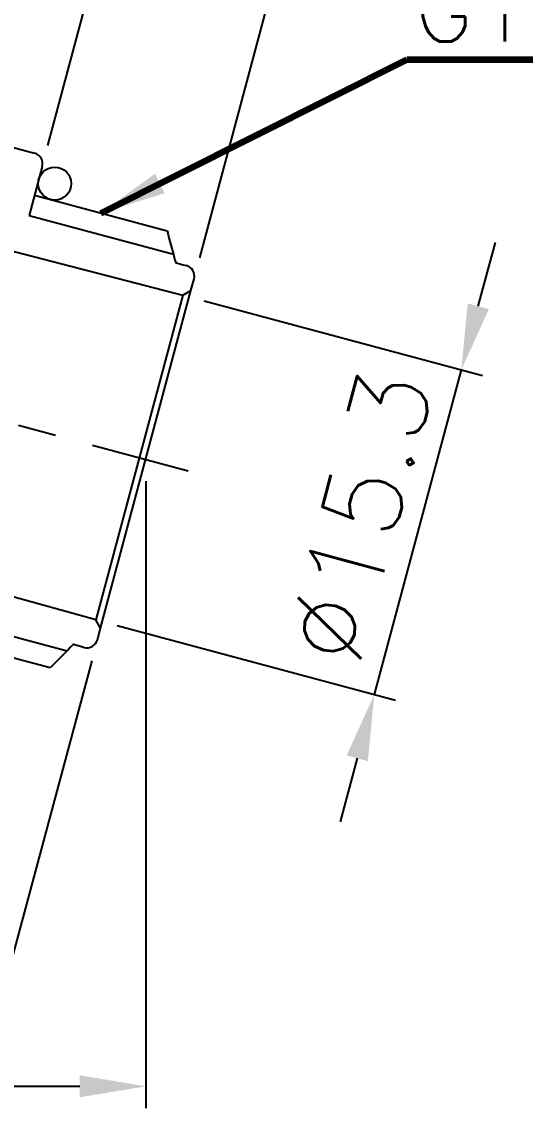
# Model space of a CAD drawing. Extents: x 41752 to 42172, y 12942 to 13239.
# Drawn here: x 42098.21 to 42121.14, y 13072.23 to 13121.69 of the extents above; entities that cross this region are included whole.
import ezdxf

# ---------------------------------------------------------------- set-up
doc = ezdxf.new("R2010")
doc.units = 0
doc.header["$LTSCALE"] = 7
doc.header["$MEASUREMENT"] = 0
doc.linetypes.add('CENTER', pattern=[2, 1.25, -0.25, 0.25, -0.25])
for name, color, linetype in [('1', 1, 'CENTER'), ('53', 7, 'CONTINUOUS'), ('D', 2, 'CONTINUOUS'), ('DIM', 2, 'CONTINUOUS')]:
    doc.layers.add(name, color=color, linetype=linetype)
doc.styles.add('GHS', font='romans', dxfattribs={"bigfont": 'ghs'})
doc.styles.add('ROMANS', font='romans')
doc.dimstyles.new('STANDARD$7', dxfattribs={"dimtxt": 3.5, "dimasz": 3, "dimexe": 1, "dimexo": 1, "dimgap": 1, "dimtad": 1, "dimdec": 4, "dimzin": 0, "dimdsep": 46, "dimtxsty": 'GHS', "dimcen": 1, "dimclrd": 256, "dimclre": 256, "dimclrt": 2, "dimadec": 4, "dimazin": 0, "dimtfac": 1, "dimtdec": 4, "dimtmove": 2, "dimatfit": 2, "dimfxl": 0, "dimtolj": 1, "dimtzin": 0, "dimlwd": -1, "dimlwe": -1, "dimarcsym": 0})

msp = doc.modelspace()

# ---------------------------------------------------------------- linework, layer by layer
at = {"layer": '1'}
msp.add_line((41993.258, 13131.403), (42105.789, 13101.251), dxfattribs=at)
at = {"layer": '53', "color": 7, "linetype": 'Continuous'}
for p, q in [((42091.064, 13117.775), (42098.791, 13115.704)), ((42099.145, 13115.092), (42098.549, 13112.87)), ((42087.926, 13113.792), (42105.547, 13109.235)), ((42098.795, 13113.786), (42104.832, 13112.168)), ((42105.22, 13110.721), (42105.508, 13110.643)), ((42105.508, 13110.643), (42105.703, 13110.591)), ((42105.914, 13109.447), (42106.057, 13109.979)), ((42101.799, 13094.089), (42105.914, 13109.447)), ((42105.547, 13109.235), (42105.914, 13109.447)), ((42101.587, 13094.457), (42084.048, 13099.321)), ((42101.799, 13094.089), (42101.587, 13094.457)), ((42099.502, 13092.274), (42093.464, 13093.892)), ((42101.657, 13093.558), (42101.799, 13094.089)), ((42101.045, 13093.204), (42100.562, 13093.334))]:
    msp.add_line(p, q, dxfattribs=at)
msp.add_circle((42099.713, 13114.316), 0.75, dxfattribs=at)
for centre, start, end in [((42098.662, 13115.221), 345, 75), ((42105.574, 13110.108), 345, 75), ((42101.174, 13093.687), 255, 345)]:
    msp.add_arc(centre, 0.5, start, end, dxfattribs=at)
for points, knots in [([(42104.832, 13112.168), (42104.947, 13111.741), (42105.061, 13111.314), (42105.176, 13110.886), (42105.19, 13110.832), (42105.205, 13110.777), (42105.22, 13110.722), (42105.22, 13110.722), (42105.22, 13110.721), (42105.22, 13110.721)], [0.0014369, 0.0014369, 0.0014369, 0.0014369, 0.885591, 0.885591, 0.885591, 0.9986521, 0.9986521, 0.9986521, 1, 1, 1, 1]), ([(42100.562, 13093.334), (42100.561, 13093.333), (42100.561, 13093.333), (42100.56, 13093.333), (42100.52, 13093.293), (42100.48, 13093.253), (42100.44, 13093.213), (42100.127, 13092.899), (42099.814, 13092.586), (42099.5, 13092.273)], [0, 0, 0, 0, 0.001075, 0.001075, 0.001075, 0.114167, 0.114167, 0.114167, 1, 1, 1, 1])]:
    msp.add_open_spline(points, degree=3, knots=knots, dxfattribs=at)
at = {"layer": 'DIM'}
for p, q in [((42099.403, 13116.058), (42102.034, 13125.874)), ((42106.316, 13110.945), (42109.761, 13123.803)), ((42098.549, 13112.87), (42105.116, 13111.111)), ((42119.005, 13108.735), (42119.782, 13111.633)), ((42105.547, 13109.235), (42101.587, 13094.457)), ((42106.513, 13108.977), (42119.195, 13105.578)), ((42118.229, 13105.837), (42114.269, 13091.059)), ((42103.857, 13100.768), (42103.857, 13072.23)), ((42093.709, 13094.808), (42100.276, 13093.048)), ((42102.553, 13094.198), (42115.235, 13090.8)), ((42101.398, 13092.592), (42097.614, 13078.47)), ((42113.492, 13088.161), (42112.716, 13085.263)), ((41953.291, 13073.23), (42100.857, 13073.23))]:
    msp.add_line(p, q, dxfattribs=at)
for points in [[(42118.522, 13108.864), (42119.488, 13108.606), (42118.229, 13105.837)], [(42113.009, 13088.29), (42113.975, 13088.031), (42114.269, 13091.059)], [(42100.857, 13073.73), (42100.857, 13072.73), (42103.857, 13073.23)]]:
    msp.add_solid(points, dxfattribs=at)

# ---------------------------------------------------------------- texts
at = {"layer": 'DIM', "style": 'ROMANS'}
msp.add_text('G1/2-14', height=3, dxfattribs=at).set_placement((42116.092, 13120.781))
at = {"layer": 'DIM', "insert": (42113.592, 13099.16), "char_height": 3.5, "attachment_point": 5, "rotation": 75, "style": 'GHS'}
msp.add_mtext('\\A1;%%C15.3', dxfattribs=at)

# ---------------------------------------------------------------- leaders
at = {"layer": 'D'}
msp.add_leader([(42101.814, 13112.977), (42115.751, 13119.966), (42137.558, 13119.966)], dimstyle='STANDARD$7', override={"dimexe": 2, "dimexo": 1, "dimtad": 0, "dimcen": -0.5, "dimclrd": 256, "dimclre": 256, "dimclrt": 256, "dimadec": 4, "dimtix": 1, "dimtofl": 1, "dimtmove": 2, "dimatfit": 0, "dimlwd": 65535, "dimlwe": 65535}, dxfattribs=at)

doc.saveas('drawing.dxf')
